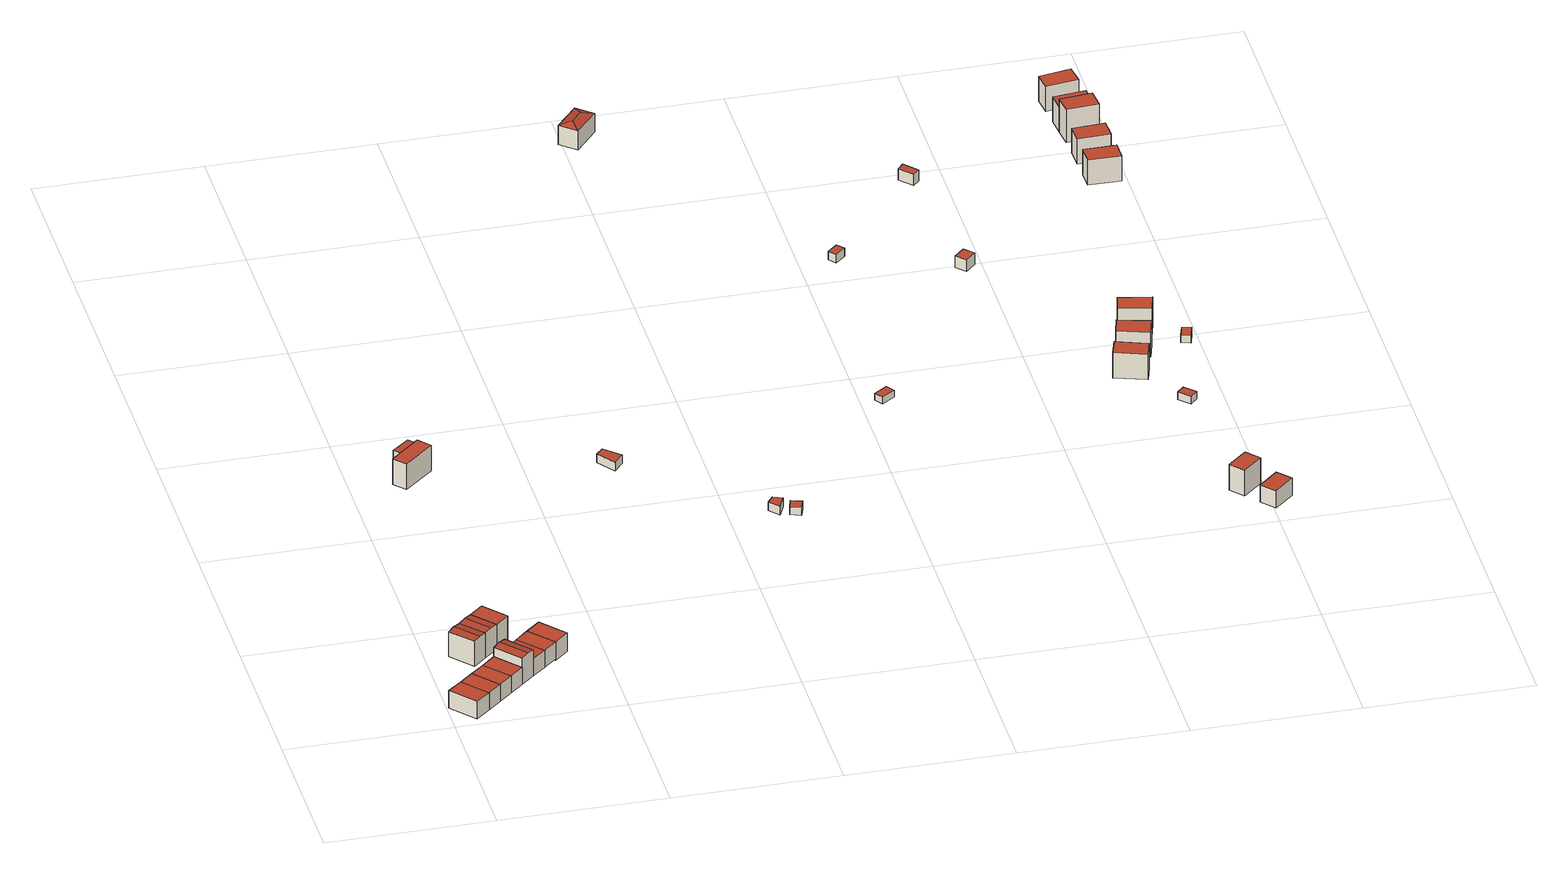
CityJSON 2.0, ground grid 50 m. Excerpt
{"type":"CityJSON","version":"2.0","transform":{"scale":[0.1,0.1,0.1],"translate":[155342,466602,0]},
"CityObjects":{
"building1":{"type":"Building","attributes":{"b3_bag_bag_overlap":0,"b3_bouwlagen":2,"b3_dak_type":"slanted","b3_extrusie":"standard","b3_h_dak_50p":7.32,"b3_h_dak_70p":7.41,"b3_h_dak_max":7.56,"b3_h_dak_min":7.24,"b3_h_maaiveld":1.55,"b3_is_glas_dak":false,"b3_kas_warenhuis":false,"b3_kwaliteitsindicator":true,"b3_mutatie_ahn3_ahn4":false,"b3_mutatie_ahn4_ahn5":false,"b3_n_nok":0,"b3_n_vlakken":3,"b3_opp_buitenmuur":123.72,"b3_opp_dak_plat":55.55,"b3_opp_dak_schuin":0,"b3_opp_grond":55.53,"b3_opp_scheidingsmuur":55.72,"b3_rmse_lod12":0.253,"b3_rmse_lod13":0.253,"b3_rmse_lod22":0.25,"b3_t_run":34,"b3_val3dity_lod12":"[]","b3_val3dity_lod13":"[]","b3_val3dity_lod22":"[]","b3_volume_lod12":326.14,"b3_volume_lod13":326.14,"b3_volume_lod22":322.07,"geconstateerd":false,"oorspronkelijkbouwjaar":1993,"status":"Pand in gebruik"},"children":["building1-1"]},
"building1-1":{"type":"BuildingPart","parents":["building1"],"geometry":[{"type":"Solid","lod":"2.2","boundaries":[[[[0,1,2,3]],[[4,5,6,7]],[[7,6,1,0]],[[6,5,2,1]],[[5,4,3,2]],[[4,7,0,3]]]],"semantics":{"surfaces":[{"type":"GroundSurface"},{"type":"RoofSurface"},{"type":"WallSurface"}],"values":[[0,1,2,2,2,2]]}}]},
"building2":{"type":"Building","attributes":{"b3_bag_bag_overlap":0,"b3_bouwlagen":2,"b3_dak_type":"slanted","b3_extrusie":"standard","b3_h_dak_50p":7.25,"b3_h_dak_70p":7.27,"b3_h_dak_max":7.41,"b3_h_dak_min":7.21,"b3_h_maaiveld":1.57,"b3_is_glas_dak":false,"b3_kas_warenhuis":false,"b3_kwaliteitsindicator":true,"b3_mutatie_ahn3_ahn4":false,"b3_mutatie_ahn4_ahn5":false,"b3_n_nok":0,"b3_n_vlakken":2,"b3_opp_buitenmuur":61.4,"b3_opp_dak_plat":52.84,"b3_opp_dak_schuin":0,"b3_opp_grond":52.83,"b3_opp_scheidingsmuur":111.56,"b3_rmse_lod12":0.223,"b3_rmse_lod13":0.223,"b3_rmse_lod22":0.215,"b3_t_run":21,"b3_val3dity_lod12":"[]","b3_val3dity_lod13":"[]","b3_val3dity_lod22":"[]","b3_volume_lod12":301.51,"b3_volume_lod13":301.51,"b3_volume_lod22":300.79,"geconstateerd":false,"oorspronkelijkbouwjaar":1993,"status":"Pand in gebruik"},"children":["building2-1"]},
"building2-1":{"type":"BuildingPart","parents":["building2"],"geometry":[{"type":"Solid","lod":"2.2","boundaries":[[[[3,8,9,0]],[[10,11,12,13]],[[13,12,8,3]],[[12,11,9,8]],[[11,10,0,9]],[[10,13,3,0]]]],"semantics":{"surfaces":[{"type":"GroundSurface"},{"type":"RoofSurface"},{"type":"WallSurface"}],"values":[[0,1,2,2,2,2]]}}]},
"building3":{"type":"Building","attributes":{"b3_bag_bag_overlap":0,"b3_bouwlagen":2,"b3_dak_type":"slanted","b3_extrusie":"standard","b3_h_dak_50p":7.24,"b3_h_dak_70p":7.26,"b3_h_dak_max":7.42,"b3_h_dak_min":7.22,"b3_h_maaiveld":1.56,"b3_is_glas_dak":false,"b3_kas_warenhuis":false,"b3_kwaliteitsindicator":true,"b3_mutatie_ahn3_ahn4":false,"b3_mutatie_ahn4_ahn5":false,"b3_n_nok":0,"b3_n_vlakken":2,"b3_opp_buitenmuur":61.86,"b3_opp_dak_plat":53.02,"b3_opp_dak_schuin":0,"b3_opp_grond":53.01,"b3_opp_scheidingsmuur":111.51,"b3_rmse_lod12":0.285,"b3_rmse_lod13":0.285,"b3_rmse_lod22":0.277,"b3_t_run":26,"b3_val3dity_lod12":"[]","b3_val3dity_lod13":"[]","b3_val3dity_lod22":"[]","b3_volume_lod12":302.35,"b3_volume_lod13":302.35,"b3_volume_lod22":302.22,"geconstateerd":false,"oorspronkelijkbouwjaar":1993,"status":"Pand in gebruik"},"children":["building3-1"]},
"building3-1":{"type":"BuildingPart","parents":["building3"],"geometry":[{"type":"Solid","lod":"2.2","boundaries":[[[[8,14,15,9]],[[11,16,17,12]],[[12,17,14,8]],[[17,16,15,14]],[[16,11,9,15]],[[11,12,8,9]]]],"semantics":{"surfaces":[{"type":"GroundSurface"},{"type":"RoofSurface"},{"type":"WallSurface"}],"values":[[0,1,2,2,2,2]]}}]},
"building4":{"type":"Building","attributes":{"b3_bag_bag_overlap":0,"b3_bouwlagen":3,"b3_dak_type":"slanted","b3_extrusie":"standard","b3_h_dak_50p":9.92,"b3_h_dak_70p":9.93,"b3_h_dak_max":10.03,"b3_h_dak_min":7.21,"b3_h_maaiveld":1.55,"b3_is_glas_dak":false,"b3_kas_warenhuis":false,"b3_kwaliteitsindicator":true,"b3_mutatie_ahn3_ahn4":false,"b3_mutatie_ahn4_ahn5":false,"b3_n_nok":0,"b3_n_vlakken":3,"b3_opp_buitenmuur":91.08,"b3_opp_dak_plat":48.18,"b3_opp_dak_schuin":0,"b3_opp_grond":48.17,"b3_opp_scheidingsmuur":133.94,"b3_rmse_lod12":1.37,"b3_rmse_lod13":1.37,"b3_rmse_lod22":0.149,"b3_t_run":22,"b3_val3dity_lod12":"[]","b3_val3dity_lod13":"[]","b3_val3dity_lod22":"[]","b3_volume_lod12":403.41,"b3_volume_lod13":403.41,"b3_volume_lod22":364.36,"geconstateerd":false,"oorspronkelijkbouwjaar":1993,"status":"Pand in gebruik"},"children":["building4-1"]},
"building4-1":{"type":"BuildingPart","parents":["building4"],"geometry":[{"type":"Solid","lod":"2.2","boundaries":[[[[18,19,20,21]],[[22,23,24,19,18]],[[25,24,23,26]],[[24,25,20,19]],[[25,26,27,21,20]],[[22,27,26,23]],[[27,22,18,21]]]],"semantics":{"surfaces":[{"type":"GroundSurface"},{"type":"WallSurface"},{"type":"RoofSurface"}],"values":[[0,1,2,1,1,2,1]]}}]},
"building5":{"type":"Building","attributes":{"b3_bag_bag_overlap":0,"b3_bouwlagen":2,"b3_dak_type":"slanted","b3_extrusie":"standard","b3_h_dak_50p":7.25,"b3_h_dak_70p":7.27,"b3_h_dak_max":7.45,"b3_h_dak_min":7.21,"b3_h_maaiveld":1.57,"b3_is_glas_dak":false,"b3_kas_warenhuis":false,"b3_kwaliteitsindicator":true,"b3_mutatie_ahn3_ahn4":false,"b3_mutatie_ahn4_ahn5":false,"b3_n_nok":0,"b3_n_vlakken":3,"b3_opp_buitenmuur":61.66,"b3_opp_dak_plat":52.92,"b3_opp_dak_schuin":0,"b3_opp_grond":52.92,"b3_opp_scheidingsmuur":111.68,"b3_rmse_lod12":0.596,"b3_rmse_lod13":0.596,"b3_rmse_lod22":0.593,"b3_t_run":21,"b3_val3dity_lod12":"[]","b3_val3dity_lod13":"[]","b3_val3dity_lod22":"[]","b3_volume_lod12":302.04,"b3_volume_lod13":302.04,"b3_volume_lod22":301.72,"geconstateerd":false,"oorspronkelijkbouwjaar":1993,"status":"Pand in gebruik"},"children":["building5-1"]},
"building5-1":{"type":"BuildingPart","parents":["building5"],"geometry":[{"type":"Solid","lod":"2.2","boundaries":[[[[28,15,14,29]],[[30,17,16,31]],[[31,16,15,28]],[[16,17,14,15]],[[17,30,29,14]],[[30,31,28,29]]]],"semantics":{"surfaces":[{"type":"GroundSurface"},{"type":"RoofSurface"},{"type":"WallSurface"}],"values":[[0,1,2,2,2,2]]}}]},
"building6":{"type":"Building","attributes":{"b3_bag_bag_overlap":0,"b3_bouwlagen":3,"b3_dak_type":"slanted","b3_extrusie":"standard","b3_h_dak_50p":9.92,"b3_h_dak_70p":9.93,"b3_h_dak_max":10.08,"b3_h_dak_min":7.2,"b3_h_maaiveld":1.58,"b3_is_glas_dak":false,"b3_kas_warenhuis":false,"b3_kwaliteitsindicator":true,"b3_mutatie_ahn3_ahn4":false,"b3_mutatie_ahn4_ahn5":false,"b3_n_nok":0,"b3_n_vlakken":5,"b3_opp_buitenmuur":94.77,"b3_opp_dak_plat":44.53,"b3_opp_dak_schuin":5.41,"b3_opp_grond":48.17,"b3_opp_scheidingsmuur":137.71,"b3_rmse_lod12":1.21,"b3_rmse_lod13":1.21,"b3_rmse_lod22":0.154,"b3_t_run":30,"b3_val3dity_lod12":"[]","b3_val3dity_lod13":"[]","b3_val3dity_lod22":"[]","b3_volume_lod12":402.12,"b3_volume_lod13":402.12,"b3_volume_lod22":369.1,"geconstateerd":false,"oorspronkelijkbouwjaar":1993,"status":"Pand in gebruik"},"children":["building6-1"]},
"building6-1":{"type":"BuildingPart","parents":["building6"],"geometry":[{"type":"Solid","lod":"2.2","boundaries":[[[[32,33,18,21]],[[34,35,36,37]],[[35,34,33,32]],[[34,37,22,18,33]],[[27,22,37,36]],[[22,27,21,18]],[[27,36,35,32,21]]]],"semantics":{"surfaces":[{"type":"GroundSurface"},{"type":"RoofSurface"},{"type":"WallSurface"}],"values":[[0,1,2,2,1,2,2]]}}]},
"building7":{"type":"Building","attributes":{"b3_bag_bag_overlap":0,"b3_bouwlagen":3,"b3_dak_type":"slanted","b3_extrusie":"standard","b3_h_dak_50p":10.27,"b3_h_dak_70p":10.33,"b3_h_dak_max":10.43,"b3_h_dak_min":7.31,"b3_h_maaiveld":1.57,"b3_is_glas_dak":false,"b3_kas_warenhuis":false,"b3_kwaliteitsindicator":true,"b3_mutatie_ahn3_ahn4":false,"b3_mutatie_ahn4_ahn5":true,"b3_n_nok":0,"b3_n_vlakken":3,"b3_opp_buitenmuur":142.05,"b3_opp_dak_plat":53,"b3_opp_dak_schuin":0,"b3_opp_grond":52.98,"b3_opp_scheidingsmuur":111.62,"b3_rmse_lod12":1.19,"b3_rmse_lod13":1.19,"b3_rmse_lod22":0.251,"b3_t_run":22,"b3_val3dity_lod12":"[]","b3_val3dity_lod13":"[]","b3_val3dity_lod22":"[]","b3_volume_lod12":463.65,"b3_volume_lod13":463.65,"b3_volume_lod22":429.52,"geconstateerd":false,"oorspronkelijkbouwjaar":1993,"status":"Pand in gebruik"},"children":["building7-1"]},
"building7-1":{"type":"BuildingPart","parents":["building7"],"geometry":[{"type":"Solid","lod":"2.2","boundaries":[[[[38,28,29,39]],[[40,41,42,28,38]],[[43,42,41,44]],[[42,43,29,28]],[[43,44,45,39,29]],[[40,45,44,41]],[[45,40,38,39]]]],"semantics":{"surfaces":[{"type":"GroundSurface"},{"type":"WallSurface"},{"type":"RoofSurface"}],"values":[[0,1,2,1,1,2,1]]}}]},
"building8":{"type":"Building","attributes":{"b3_bag_bag_overlap":0,"b3_bouwlagen":3,"b3_dak_type":"slanted","b3_extrusie":"standard","b3_h_dak_50p":9.95,"b3_h_dak_70p":10,"b3_h_dak_max":10.23,"b3_h_dak_min":9.9,"b3_h_maaiveld":1.57,"b3_is_glas_dak":false,"b3_kas_warenhuis":false,"b3_kwaliteitsindicator":true,"b3_mutatie_ahn3_ahn4":false,"b3_mutatie_ahn4_ahn5":false,"b3_n_nok":0,"b3_n_vlakken":3,"b3_opp_buitenmuur":95.6,"b3_opp_dak_plat":48.18,"b3_opp_dak_schuin":0,"b3_opp_grond":48.16,"b3_opp_scheidingsmuur":145.46,"b3_rmse_lod12":0.157,"b3_rmse_lod13":0.157,"b3_rmse_lod22":0.156,"b3_t_run":25,"b3_val3dity_lod12":"[]","b3_val3dity_lod13":"[]","b3_val3dity_lod22":"[]","b3_volume_lod12":406.96,"b3_volume_lod13":406.96,"b3_volume_lod22":405.36,"geconstateerd":false,"oorspronkelijkbouwjaar":1993,"status":"Pand in gebruik"},"children":["building8-1"]},
"building8-1":{"type":"BuildingPart","parents":["building8"],"geometry":[{"type":"Solid","lod":"2.2","boundaries":[[[[46,47,33,32]],[[48,49,50,51]],[[51,50,47,46]],[[50,49,33,47]],[[49,48,32,33]],[[48,51,46,32]]]],"semantics":{"surfaces":[{"type":"GroundSurface"},{"type":"RoofSurface"},{"type":"WallSurface"}],"values":[[0,1,2,2,2,2]]}}]},
"building9":{"type":"Building","attributes":{"b3_bag_bag_overlap":0,"b3_bouwlagen":2,"b3_dak_type":"slanted","b3_extrusie":"standard","b3_h_dak_50p":7.25,"b3_h_dak_70p":7.27,"b3_h_dak_max":7.43,"b3_h_dak_min":7.19,"b3_h_maaiveld":1.57,"b3_is_glas_dak":false,"b3_kas_warenhuis":false,"b3_kwaliteitsindicator":true,"b3_mutatie_ahn3_ahn4":false,"b3_mutatie_ahn4_ahn5":false,"b3_n_nok":0,"b3_n_vlakken":3,"b3_opp_buitenmuur":61.52,"b3_opp_dak_plat":52.99,"b3_opp_dak_schuin":0,"b3_opp_grond":52.99,"b3_opp_scheidingsmuur":111.43,"b3_rmse_lod12":0.511,"b3_rmse_lod13":0.511,"b3_rmse_lod22":0.51,"b3_t_run":28,"b3_val3dity_lod12":"[]","b3_val3dity_lod13":"[]","b3_val3dity_lod22":"[]","b3_volume_lod12":301.92,"b3_volume_lod13":301.92,"b3_volume_lod22":301.26,"geconstateerd":false,"oorspronkelijkbouwjaar":1993,"status":"Pand in gebruik"},"children":["building9-1"]},
"building9-1":{"type":"BuildingPart","parents":["building9"],"geometry":[{"type":"Solid","lod":"2.2","boundaries":[[[[52,38,39,53]],[[54,55,56,57]],[[57,56,38,52]],[[56,55,39,38]],[[55,54,53,39]],[[54,57,52,53]]]],"semantics":{"surfaces":[{"type":"GroundSurface"},{"type":"RoofSurface"},{"type":"WallSurface"}],"values":[[0,1,2,2,2,2]]}}]},
"building10":{"type":"Building","attributes":{"b3_bag_bag_overlap":0,"b3_bouwlagen":2,"b3_dak_type":"slanted","b3_extrusie":"standard","b3_h_dak_50p":7.25,"b3_h_dak_70p":7.27,"b3_h_dak_max":7.4,"b3_h_dak_min":7.21,"b3_h_maaiveld":1.57,"b3_is_glas_dak":false,"b3_kas_warenhuis":false,"b3_kwaliteitsindicator":true,"b3_mutatie_ahn3_ahn4":false,"b3_mutatie_ahn4_ahn5":false,"b3_n_nok":0,"b3_n_vlakken":2,"b3_opp_buitenmuur":61.67,"b3_opp_dak_plat":52.91,"b3_opp_dak_schuin":0,"b3_opp_grond":52.91,"b3_opp_scheidingsmuur":111.38,"b3_rmse_lod12":0.261,"b3_rmse_lod13":0.261,"b3_rmse_lod22":0.253,"b3_t_run":27,"b3_val3dity_lod12":"[]","b3_val3dity_lod13":"[]","b3_val3dity_lod22":"[]","b3_volume_lod12":301.93,"b3_volume_lod13":301.93,"b3_volume_lod22":301.25,"geconstateerd":false,"oorspronkelijkbouwjaar":1993,"status":"Pand in gebruik"},"children":["building10-1"]},
"building10-1":{"type":"BuildingPart","parents":["building10"],"geometry":[{"type":"Solid","lod":"2.2","boundaries":[[[[58,52,53,59]],[[60,54,57,61]],[[61,57,52,58]],[[57,54,53,52]],[[54,60,59,53]],[[60,61,58,59]]]],"semantics":{"surfaces":[{"type":"GroundSurface"},{"type":"RoofSurface"},{"type":"WallSurface"}],"values":[[0,1,2,2,2,2]]}}]},
"building11":{"type":"Building","attributes":{"b3_bag_bag_overlap":0,"b3_bouwlagen":2,"b3_dak_type":"slanted","b3_extrusie":"standard","b3_h_dak_50p":7.27,"b3_h_dak_70p":7.28,"b3_h_dak_max":7.48,"b3_h_dak_min":7.21,"b3_h_maaiveld":1.25,"b3_is_glas_dak":false,"b3_kas_warenhuis":false,"b3_kwaliteitsindicator":true,"b3_mutatie_ahn3_ahn4":false,"b3_mutatie_ahn4_ahn5":false,"b3_n_nok":0,"b3_n_vlakken":4,"b3_opp_buitenmuur":130.94,"b3_opp_dak_plat":55.58,"b3_opp_dak_schuin":0,"b3_opp_grond":55.57,"b3_opp_scheidingsmuur":55.55,"b3_rmse_lod12":0.283,"b3_rmse_lod13":0.283,"b3_rmse_lod22":0.275,"b3_t_run":28,"b3_val3dity_lod12":"[]","b3_val3dity_lod13":"[]","b3_val3dity_lod22":"[]","b3_volume_lod12":335.64,"b3_volume_lod13":335.64,"b3_volume_lod22":335,"geconstateerd":false,"oorspronkelijkbouwjaar":1993,"status":"Pand in gebruik"},"children":["building11-1"]},
"building11-1":{"type":"BuildingPart","parents":["building11"],"geometry":[{"type":"Solid","lod":"2.2","boundaries":[[[[62,63,64,65]],[[66,60,61,67]],[[67,61,63,62]],[[61,60,64,63]],[[60,66,65,64]],[[66,67,62,65]]]],"semantics":{"surfaces":[{"type":"GroundSurface"},{"type":"RoofSurface"},{"type":"WallSurface"}],"values":[[0,1,2,2,2,2]]}}]},
"building12":{"type":"Building","attributes":{"b3_bag_bag_overlap":0,"b3_bouwlagen":3,"b3_dak_type":"horizontal","b3_extrusie":"standard","b3_h_dak_50p":9.94,"b3_h_dak_70p":10.04,"b3_h_dak_max":10.2,"b3_h_dak_min":9.84,"b3_h_maaiveld":1.37,"b3_is_glas_dak":false,"b3_kas_warenhuis":false,"b3_kwaliteitsindicator":true,"b3_mutatie_ahn3_ahn4":false,"b3_mutatie_ahn4_ahn5":false,"b3_n_nok":0,"b3_n_vlakken":1,"b3_opp_buitenmuur":186.17,"b3_opp_dak_plat":56.47,"b3_opp_dak_schuin":0,"b3_opp_grond":56.45,"b3_opp_scheidingsmuur":100.25,"b3_rmse_lod12":0.134,"b3_rmse_lod13":0.134,"b3_rmse_lod22":0.102,"b3_t_run":25,"b3_val3dity_lod12":"[]","b3_val3dity_lod13":"[]","b3_val3dity_lod22":"[]","b3_volume_lod12":489.54,"b3_volume_lod13":489.54,"b3_volume_lod22":485.35,"geconstateerd":false,"oorspronkelijkbouwjaar":1991,"status":"Pand in gebruik"},"children":["building12-1"]},
"building12-1":{"type":"BuildingPart","parents":["building12"],"geometry":[{"type":"Solid","lod":"2.2","boundaries":[[[[68,69,70,71]],[[72,73,74,75]],[[75,74,69,68]],[[74,73,70,69]],[[73,72,71,70]],[[72,75,68,71]]]],"semantics":{"surfaces":[{"type":"GroundSurface"},{"type":"RoofSurface"},{"type":"WallSurface"}],"values":[[0,1,2,2,2,2]]}}]},
"building13":{"type":"Building","attributes":{"b3_dak_type":"horizontal","b3_extrusie":"standard","b3_h_dak_50p":4.15,"b3_h_dak_70p":4.16,"b3_h_dak_max":4.23,"b3_h_dak_min":4.11,"b3_h_maaiveld":1.45,"b3_is_glas_dak":false,"b3_kas_warenhuis":false,"b3_kwaliteitsindicator":true,"b3_mutatie_ahn3_ahn4":false,"b3_mutatie_ahn4_ahn5":false,"b3_n_nok":0,"b3_n_vlakken":1,"b3_opp_buitenmuur":55.05,"b3_opp_dak_plat":23.15,"b3_opp_dak_schuin":0,"b3_opp_grond":23.15,"b3_opp_scheidingsmuur":0,"b3_rmse_lod12":0.0276,"b3_rmse_lod13":0.0276,"b3_rmse_lod22":0.0263,"b3_t_run":17,"b3_val3dity_lod12":"[]","b3_val3dity_lod13":"[]","b3_val3dity_lod22":"[]","b3_volume_lod12":62.63,"b3_volume_lod13":62.63,"b3_volume_lod22":62.53,"geconstateerd":false,"oorspronkelijkbouwjaar":1991,"status":"Pand in gebruik"},"children":["building13-1"]},
"building13-1":{"type":"BuildingPart","parents":["building13"],"geometry":[{"type":"Solid","lod":"2.2","boundaries":[[[[76,77,78,79]],[[80,81,82,83]],[[83,82,77,76]],[[82,81,78,77]],[[81,80,79,78]],[[80,83,76,79]]]],"semantics":{"surfaces":[{"type":"GroundSurface"},{"type":"RoofSurface"},{"type":"WallSurface"}],"values":[[0,1,2,2,2,2]]}}]},
"building14":{"type":"Building","attributes":{"b3_dak_type":"horizontal","b3_extrusie":"standard","b3_h_dak_50p":4.32,"b3_h_dak_70p":4.35,"b3_h_dak_max":4.43,"b3_h_dak_min":4.13,"b3_h_maaiveld":1.49,"b3_is_glas_dak":false,"b3_kas_warenhuis":false,"b3_kwaliteitsindicator":true,"b3_mutatie_ahn3_ahn4":false,"b3_mutatie_ahn4_ahn5":false,"b3_n_nok":0,"b3_n_vlakken":1,"b3_opp_buitenmuur":57.97,"b3_opp_dak_plat":0,"b3_opp_dak_schuin":24.32,"b3_opp_grond":24.29,"b3_opp_scheidingsmuur":0,"b3_rmse_lod12":0.0812,"b3_rmse_lod13":0.0812,"b3_rmse_lod22":0.0374,"b3_t_run":17,"b3_val3dity_lod12":"[]","b3_val3dity_lod13":"[]","b3_val3dity_lod22":"[]","b3_volume_lod12":69.41,"b3_volume_lod13":69.41,"b3_volume_lod22":68.41,"geconstateerd":true,"oorspronkelijkbouwjaar":2018,"status":"Pand in gebruik"},"children":["building14-1"]},
"building14-1":{"type":"BuildingPart","parents":["building14"],"geometry":[{"type":"Solid","lod":"2.2","boundaries":[[[[84,85,86,87]],[[88,89,90,91]],[[91,90,85,84]],[[90,89,86,85]],[[89,88,87,86]],[[88,91,84,87]]]],"semantics":{"surfaces":[{"type":"GroundSurface"},{"type":"RoofSurface"},{"type":"WallSurface"}],"values":[[0,1,2,2,2,2]]}}]},
"building15":{"type":"Building","attributes":{"b3_dak_type":"slanted","b3_extrusie":"standard","b3_h_dak_50p":4.17,"b3_h_dak_70p":4.27,"b3_h_dak_max":4.44,"b3_h_dak_min":3.85,"b3_h_maaiveld":1.55,"b3_is_glas_dak":false,"b3_kas_warenhuis":false,"b3_kwaliteitsindicator":true,"b3_mutatie_ahn3_ahn4":false,"b3_mutatie_ahn4_ahn5":false,"b3_n_nok":0,"b3_n_vlakken":1,"b3_opp_buitenmuur":38.26,"b3_opp_dak_plat":0,"b3_opp_dak_schuin":12.99,"b3_opp_grond":12.85,"b3_opp_scheidingsmuur":0,"b3_rmse_lod12":0.275,"b3_rmse_lod13":0.275,"b3_rmse_lod22":0.23,"b3_t_run":6,"b3_val3dity_lod12":"[]","b3_val3dity_lod13":"[]","b3_val3dity_lod22":"[]","b3_volume_lod12":35.01,"b3_volume_lod13":35.01,"b3_volume_lod22":33.71,"geconstateerd":false,"oorspronkelijkbouwjaar":1999,"status":"Pand in gebruik"},"children":["building15-1"]},
"building15-1":{"type":"BuildingPart","parents":["building15"],"geometry":[{"type":"Solid","lod":"2.2","boundaries":[[[[92,93,94,95]],[[96,97,98,99]],[[99,98,93,92]],[[98,97,94,93]],[[97,96,95,94]],[[96,99,92,95]]]],"semantics":{"surfaces":[{"type":"GroundSurface"},{"type":"RoofSurface"},{"type":"WallSurface"}],"values":[[0,1,2,2,2,2]]}}]},
"building16":{"type":"Building","attributes":{"b3_dak_type":"slanted","b3_extrusie":"standard","b3_h_dak_50p":4.13,"b3_h_dak_70p":4.23,"b3_h_dak_max":4.36,"b3_h_dak_min":3.72,"b3_h_maaiveld":1.58,"b3_h_nok":4.29,"b3_is_glas_dak":false,"b3_kas_warenhuis":false,"b3_kwaliteitsindicator":true,"b3_mutatie_ahn3_ahn4":false,"b3_mutatie_ahn4_ahn5":false,"b3_n_nok":1,"b3_n_vlakken":2,"b3_opp_buitenmuur":35.17,"b3_opp_dak_plat":0,"b3_opp_dak_schuin":11.64,"b3_opp_grond":11.29,"b3_opp_scheidingsmuur":0,"b3_rmse_lod12":0.347,"b3_rmse_lod13":0.347,"b3_rmse_lod22":0.33,"b3_t_run":5,"b3_val3dity_lod12":"[]","b3_val3dity_lod13":"[]","b3_val3dity_lod22":"[]","b3_volume_lod12":29.76,"b3_volume_lod13":29.76,"b3_volume_lod22":29.53,"geconstateerd":false,"oorspronkelijkbouwjaar":2007,"status":"Pand in gebruik"},"children":["building16-1"]},
"building16-1":{"type":"BuildingPart","parents":["building16"],"geometry":[{"type":"Solid","lod":"2.2","boundaries":[[[[100,101,102,103]],[[104,105,106,107]],[[107,106,101,100]],[[106,105,102,101]],[[105,104,103,102]],[[104,107,100,103]]]],"semantics":{"surfaces":[{"type":"GroundSurface"},{"type":"RoofSurface"},{"type":"WallSurface"}],"values":[[0,1,2,2,2,2]]}}]},
"building17":{"type":"Building","attributes":{"b3_bag_bag_overlap":0,"b3_bouwlagen":3,"b3_dak_type":"slanted","b3_extrusie":"standard","b3_h_dak_50p":7.42,"b3_h_dak_70p":7.6,"b3_h_dak_max":7.72,"b3_h_dak_min":6.82,"b3_h_maaiveld":1.39,"b3_h_nok":7.81,"b3_is_glas_dak":false,"b3_kas_warenhuis":false,"b3_kwaliteitsindicator":true,"b3_mutatie_ahn3_ahn4":false,"b3_mutatie_ahn4_ahn5":false,"b3_n_nok":3,"b3_n_vlakken":4,"b3_opp_buitenmuur":130.24,"b3_opp_dak_plat":0,"b3_opp_dak_schuin":69.94,"b3_opp_grond":65.33,"b3_opp_scheidingsmuur":60.9,"b3_rmse_lod12":0.391,"b3_rmse_lod13":0.391,"b3_rmse_lod22":0.0934,"b3_t_run":30,"b3_val3dity_lod12":"[]","b3_val3dity_lod13":"[]","b3_val3dity_lod22":"[]","b3_volume_lod12":404.78,"b3_volume_lod13":404.78,"b3_volume_lod22":388.33,"geconstateerd":false,"oorspronkelijkbouwjaar":1994,"status":"Pand in gebruik"},"children":["building17-1"]},
"building17-1":{"type":"BuildingPart","parents":["building17"],"geometry":[{"type":"Solid","lod":"2.2","boundaries":[[[[108,109,110,111]],[[112,113,114,115]],[[113,112,109,108]],[[116,112,115]],[[112,116,110,109]],[[117,116,115,114]],[[116,117,111,110]],[[113,117,114]],[[117,113,108,111]]]],"semantics":{"surfaces":[{"type":"GroundSurface"},{"type":"RoofSurface"},{"type":"WallSurface"}],"values":[[0,1,2,1,2,1,2,1,2]]}}]},
"building18":{"type":"Building","attributes":{"b3_dak_type":"horizontal","b3_extrusie":"standard","b3_h_dak_50p":3.87,"b3_h_dak_70p":3.91,"b3_h_dak_max":3.97,"b3_h_dak_min":3.77,"b3_h_maaiveld":1.61,"b3_is_glas_dak":false,"b3_kas_warenhuis":false,"b3_kwaliteitsindicator":true,"b3_mutatie_ahn3_ahn4":false,"b3_mutatie_ahn4_ahn5":false,"b3_n_nok":0,"b3_n_vlakken":1,"b3_opp_buitenmuur":35.72,"b3_opp_dak_plat":0,"b3_opp_dak_schuin":14.67,"b3_opp_grond":14.65,"b3_opp_scheidingsmuur":0,"b3_rmse_lod12":0.0571,"b3_rmse_lod13":0.0571,"b3_rmse_lod22":0.025,"b3_t_run":14,"b3_val3dity_lod12":"[]","b3_val3dity_lod13":"[]","b3_val3dity_lod22":"[]","b3_volume_lod12":33.55,"b3_volume_lod13":33.55,"b3_volume_lod22":33.29,"geconstateerd":false,"oorspronkelijkbouwjaar":2012,"status":"Pand in gebruik"},"children":["building18-1"]},
"building18-1":{"type":"BuildingPart","parents":["building18"],"geometry":[{"type":"Solid","lod":"2.2","boundaries":[[[[118,119,120,121]],[[122,123,124,125]],[[125,124,119,118]],[[124,123,120,119]],[[123,122,121,120]],[[122,125,118,121]]]],"semantics":{"surfaces":[{"type":"GroundSurface"},{"type":"RoofSurface"},{"type":"WallSurface"}],"values":[[0,1,2,2,2,2]]}}]},
"building19":{"type":"Building","attributes":{"b3_dak_type":"horizontal","b3_extrusie":"standard","b3_h_dak_50p":3.76,"b3_h_dak_70p":3.77,"b3_h_dak_max":3.79,"b3_h_dak_min":3.72,"b3_h_maaiveld":1.03,"b3_is_glas_dak":false,"b3_kas_warenhuis":false,"b3_kwaliteitsindicator":true,"b3_mutatie_ahn3_ahn4":false,"b3_mutatie_ahn4_ahn5":false,"b3_n_nok":0,"b3_n_vlakken":1,"b3_opp_buitenmuur":36.77,"b3_opp_dak_plat":10.91,"b3_opp_dak_schuin":0,"b3_opp_grond":10.91,"b3_opp_scheidingsmuur":0,"b3_rmse_lod12":0.0178,"b3_rmse_lod13":0.0178,"b3_rmse_lod22":0.0167,"b3_t_run":11,"b3_val3dity_lod12":"[]","b3_val3dity_lod13":"[]","b3_val3dity_lod22":"[]","b3_volume_lod12":29.86,"b3_volume_lod13":29.86,"b3_volume_lod22":29.81,"geconstateerd":false,"oorspronkelijkbouwjaar":1990,"status":"Pand in gebruik"},"children":["building19-1"]},
"building19-1":{"type":"BuildingPart","parents":["building19"],"geometry":[{"type":"Solid","lod":"2.2","boundaries":[[[[126,127,128,129]],[[130,131,132,133]],[[133,132,127,126]],[[132,131,128,127]],[[131,130,129,128]],[[130,133,126,129]]]],"semantics":{"surfaces":[{"type":"GroundSurface"},{"type":"RoofSurface"},{"type":"WallSurface"}],"values":[[0,1,2,2,2,2]]}}]},
"building20":{"type":"Building","attributes":{"b3_dak_type":"horizontal","b3_extrusie":"standard","b3_h_dak_50p":4.15,"b3_h_dak_70p":4.16,"b3_h_dak_max":4.21,"b3_h_dak_min":4.07,"b3_h_maaiveld":0.309,"b3_is_glas_dak":false,"b3_kas_warenhuis":false,"b3_kwaliteitsindicator":true,"b3_mutatie_ahn3_ahn4":false,"b3_mutatie_ahn4_ahn5":false,"b3_n_nok":0,"b3_n_vlakken":1,"b3_opp_buitenmuur":62.45,"b3_opp_dak_plat":16.46,"b3_opp_dak_schuin":0,"b3_opp_grond":16.46,"b3_opp_scheidingsmuur":0,"b3_rmse_lod12":0.0317,"b3_rmse_lod13":0.0317,"b3_rmse_lod22":0.0292,"b3_t_run":14,"b3_val3dity_lod12":"[]","b3_val3dity_lod13":"[]","b3_val3dity_lod22":"[]","b3_volume_lod12":63.42,"b3_volume_lod13":63.42,"b3_volume_lod22":63.22,"geconstateerd":false,"oorspronkelijkbouwjaar":1991,"status":"Pand in gebruik"},"children":["building20-1"]},
"building20-1":{"type":"BuildingPart","parents":["building20"],"geometry":[{"type":"Solid","lod":"2.2","boundaries":[[[[134,135,136,137]],[[138,139,140,141]],[[141,140,135,134]],[[140,139,136,135]],[[139,138,137,136]],[[138,141,134,137]]]],"semantics":{"surfaces":[{"type":"GroundSurface"},{"type":"RoofSurface"},{"type":"WallSurface"}],"values":[[0,1,2,2,2,2]]}}]},
"building21":{"type":"Building","attributes":{"b3_dak_type":"slanted","b3_extrusie":"standard","b3_h_dak_50p":3.99,"b3_h_dak_70p":4.16,"b3_h_dak_max":4.39,"b3_h_dak_min":3.58,"b3_h_maaiveld":0.531,"b3_h_nok":4.38,"b3_is_glas_dak":false,"b3_kas_warenhuis":false,"b3_kwaliteitsindicator":true,"b3_mutatie_ahn3_ahn4":false,"b3_mutatie_ahn4_ahn5":false,"b3_n_nok":1,"b3_n_vlakken":2,"b3_opp_buitenmuur":51.71,"b3_opp_dak_plat":0,"b3_opp_dak_schuin":17.5,"b3_opp_grond":14.95,"b3_opp_scheidingsmuur":0,"b3_rmse_lod12":0.317,"b3_rmse_lod13":0.317,"b3_rmse_lod22":0.0966,"b3_t_run":6,"b3_val3dity_lod12":"[]","b3_val3dity_lod13":"[]","b3_val3dity_lod22":"[]","b3_volume_lod12":53.62,"b3_volume_lod13":53.62,"b3_volume_lod22":51.51,"geconstateerd":false,"oorspronkelijkbouwjaar":1999,"status":"Pand in gebruik"},"children":["building21-1"]},
"building21-1":{"type":"BuildingPart","parents":["building21"],"geometry":[{"type":"Solid","lod":"2.2","boundaries":[[[[142,143,144,145]],[[146,147,148,149]],[[149,148,143,142]],[[148,147,144,143]],[[147,146,145,144]],[[146,149,142,145]]]],"semantics":{"surfaces":[{"type":"GroundSurface"},{"type":"RoofSurface"},{"type":"WallSurface"}],"values":[[0,1,2,2,2,2]]}}]},
"building22":{"type":"Building","attributes":{"b3_bag_bag_overlap":0,"b3_bouwlagen":3,"b3_dak_type":"horizontal","b3_extrusie":"standard","b3_h_dak_50p":10.04,"b3_h_dak_70p":10.05,"b3_h_dak_max":10.11,"b3_h_dak_min":10,"b3_h_maaiveld":1.5,"b3_is_glas_dak":false,"b3_kas_warenhuis":false,"b3_kwaliteitsindicator":true,"b3_mutatie_ahn3_ahn4":false,"b3_mutatie_ahn4_ahn5":false,"b3_n_nok":0,"b3_n_vlakken":1,"b3_opp_buitenmuur":92.77,"b3_opp_dak_plat":42.26,"b3_opp_dak_schuin":0,"b3_opp_grond":42.26,"b3_opp_scheidingsmuur":133.69,"b3_rmse_lod12":0.024,"b3_rmse_lod13":0.024,"b3_rmse_lod22":0.0206,"b3_t_run":17,"b3_val3dity_lod12":"[]","b3_val3dity_lod13":"[]","b3_val3dity_lod22":"[]","b3_volume_lod12":361.18,"b3_volume_lod13":361.18,"b3_volume_lod22":360.92,"geconstateerd":false,"oorspronkelijkbouwjaar":1992,"status":"Pand in gebruik"},"children":["building22-1"]},
"building22-1":{"type":"BuildingPart","parents":["building22"],"geometry":[{"type":"Solid","lod":"2.2","boundaries":[[[[150,151,152,153]],[[154,155,156,157]],[[157,156,151,150]],[[156,155,152,151]],[[155,154,153,152]],[[154,157,150,153]]]],"semantics":{"surfaces":[{"type":"GroundSurface"},{"type":"RoofSurface"},{"type":"WallSurface"}],"values":[[0,1,2,2,2,2]]}}]},
"building23":{"type":"Building","attributes":{"b3_bag_bag_overlap":0,"b3_bouwlagen":3,"b3_dak_type":"horizontal","b3_extrusie":"standard","b3_h_dak_50p":9.77,"b3_h_dak_70p":9.84,"b3_h_dak_max":9.97,"b3_h_dak_min":9.7,"b3_h_maaiveld":1.41,"b3_is_glas_dak":false,"b3_kas_warenhuis":false,"b3_kwaliteitsindicator":true,"b3_mutatie_ahn3_ahn4":false,"b3_mutatie_ahn4_ahn5":false,"b3_n_nok":0,"b3_n_vlakken":1,"b3_opp_buitenmuur":94.09,"b3_opp_dak_plat":57.1,"b3_opp_dak_schuin":0,"b3_opp_grond":57.09,"b3_opp_scheidingsmuur":168.67,"b3_rmse_lod12":0.0911,"b3_rmse_lod13":0.0911,"b3_rmse_lod22":0.0707,"b3_t_run":27,"b3_val3dity_lod12":"[]","b3_val3dity_lod13":"[]","b3_val3dity_lod22":"[]","b3_volume_lod12":481.42,"b3_volume_lod13":481.42,"b3_volume_lod22":478.73,"geconstateerd":false,"oorspronkelijkbouwjaar":1990,"status":"Pand in gebruik"},"children":["building23-1"]},
"building23-1":{"type":"BuildingPart","parents":["building23"],"geometry":[{"type":"Solid","lod":"2.2","boundaries":[[[[158,159,160,161]],[[162,163,164,165]],[[165,164,159,158]],[[164,163,160,159]],[[163,162,161,160]],[[162,165,158,161]]]],"semantics":{"surfaces":[{"type":"GroundSurface"},{"type":"RoofSurface"},{"type":"WallSurface"}],"values":[[0,1,2,2,2,2]]}}]},
"building24":{"type":"Building","attributes":{"b3_bag_bag_overlap":0,"b3_bouwlagen":2,"b3_dak_type":"horizontal","b3_extrusie":"standard","b3_h_dak_50p":7.23,"b3_h_dak_70p":7.25,"b3_h_dak_max":7.36,"b3_h_dak_min":7.19,"b3_h_maaiveld":1.5,"b3_is_glas_dak":false,"b3_kas_warenhuis":false,"b3_kwaliteitsindicator":true,"b3_mutatie_ahn3_ahn4":false,"b3_mutatie_ahn4_ahn5":false,"b3_n_nok":0,"b3_n_vlakken":1,"b3_opp_buitenmuur":61.92,"b3_opp_dak_plat":42.73,"b3_opp_dak_schuin":0,"b3_opp_grond":42.72,"b3_opp_scheidingsmuur":90.72,"b3_rmse_lod12":0.348,"b3_rmse_lod13":0.348,"b3_rmse_lod22":0.347,"b3_t_run":24,"b3_val3dity_lod12":"[]","b3_val3dity_lod13":"[]","b3_val3dity_lod22":"[]","b3_volume_lod12":245.48,"b3_volume_lod13":245.48,"b3_volume_lod22":244.89,"geconstateerd":false,"oorspronkelijkbouwjaar":1992,"status":"Pand in gebruik"},"children":["building24-1"]},
"building24-1":{"type":"BuildingPart","parents":["building24"],"geometry":[{"type":"Solid","lod":"2.2","boundaries":[[[[166,167,168,169]],[[170,171,172,173]],[[173,172,167,166]],[[172,171,168,167]],[[171,170,169,168]],[[170,173,166,169]]]],"semantics":{"surfaces":[{"type":"GroundSurface"},{"type":"RoofSurface"},{"type":"WallSurface"}],"values":[[0,1,2,2,2,2]]}}]},
"building25":{"type":"Building","attributes":{"b3_bag_bag_overlap":0,"b3_bouwlagen":3,"b3_dak_type":"horizontal","b3_extrusie":"standard","b3_h_dak_50p":9.72,"b3_h_dak_70p":9.74,"b3_h_dak_max":9.8,"b3_h_dak_min":9.69,"b3_h_maaiveld":1.42,"b3_is_glas_dak":false,"b3_kas_warenhuis":false,"b3_kwaliteitsindicator":true,"b3_mutatie_ahn3_ahn4":false,"b3_mutatie_ahn4_ahn5":false,"b3_n_nok":0,"b3_n_vlakken":1,"b3_opp_buitenmuur":93.94,"b3_opp_dak_plat":58.07,"b3_opp_dak_schuin":0,"b3_opp_grond":58.07,"b3_opp_scheidingsmuur":167.82,"b3_rmse_lod12":0.0255,"b3_rmse_lod13":0.0255,"b3_rmse_lod22":0.0169,"b3_t_run":25,"b3_val3dity_lod12":"[]","b3_val3dity_lod13":"[]","b3_val3dity_lod22":"[]","b3_volume_lod12":482.98,"b3_volume_lod13":482.98,"b3_volume_lod22":482.42,"geconstateerd":false,"oorspronkelijkbouwjaar":1990,"status":"Pand in gebruik"},"children":["building25-1"]},
"building25-1":{"type":"BuildingPart","parents":["building25"],"geometry":[{"type":"Solid","lod":"2.2","boundaries":[[[[174,175,176,177]],[[178,179,180,181]],[[181,180,175,174]],[[180,179,176,175]],[[179,178,177,176]],[[178,181,174,177]]]],"semantics":{"surfaces":[{"type":"GroundSurface"},{"type":"RoofSurface"},{"type":"WallSurface"}],"values":[[0,1,2,2,2,2]]}}]},
"building26":{"type":"Building","attributes":{"b3_dak_type":"horizontal","b3_extrusie":"standard","b3_h_dak_50p":4.08,"b3_h_dak_70p":4.08,"b3_h_dak_max":4.14,"b3_h_dak_min":4.03,"b3_h_maaiveld":1.57,"b3_is_glas_dak":false,"b3_kas_warenhuis":false,"b3_kwaliteitsindicator":true,"b3_mutatie_ahn3_ahn4":false,"b3_mutatie_ahn4_ahn5":false,"b3_n_nok":0,"b3_n_vlakken":1,"b3_opp_buitenmuur":36.51,"b3_opp_dak_plat":12.86,"b3_opp_dak_schuin":0,"b3_opp_grond":12.86,"b3_opp_scheidingsmuur":0,"b3_rmse_lod12":0.0209,"b3_rmse_lod13":0.0209,"b3_rmse_lod22":0.0181,"b3_t_run":10,"b3_val3dity_lod12":"[]","b3_val3dity_lod13":"[]","b3_val3dity_lod22":"[]","b3_volume_lod12":32.28,"b3_volume_lod13":32.28,"b3_volume_lod22":32.22,"geconstateerd":false,"oorspronkelijkbouwjaar":2018,"status":"Pand in gebruik"},"children":["building26-1"]},
"building26-1":{"type":"BuildingPart","parents":["building26"],"geometry":[{"type":"Solid","lod":"2.2","boundaries":[[[[182,183,184,185]],[[186,187,188,189]],[[189,188,183,182]],[[188,187,184,183]],[[187,186,185,184]],[[186,189,182,185]]]],"semantics":{"surfaces":[{"type":"GroundSurface"},{"type":"RoofSurface"},{"type":"WallSurface"}],"values":[[0,1,2,2,2,2]]}}]},
"building27":{"type":"Building","attributes":{"b3_bag_bag_overlap":0,"b3_bouwlagen":3,"b3_dak_type":"horizontal","b3_extrusie":"standard","b3_h_dak_50p":9.84,"b3_h_dak_70p":9.89,"b3_h_dak_max":9.98,"b3_h_dak_min":9.7,"b3_h_maaiveld":1.41,"b3_is_glas_dak":false,"b3_kas_warenhuis":false,"b3_kwaliteitsindicator":true,"b3_mutatie_ahn3_ahn4":false,"b3_mutatie_ahn4_ahn5":false,"b3_n_nok":0,"b3_n_vlakken":1,"b3_opp_buitenmuur":97.08,"b3_opp_dak_plat":58.2,"b3_opp_dak_schuin":0,"b3_opp_grond":58.19,"b3_opp_scheidingsmuur":168.68,"b3_rmse_lod12":0.1,"b3_rmse_lod13":0.1,"b3_rmse_lod22":0.0703,"b3_t_run":23,"b3_val3dity_lod12":"[]","b3_val3dity_lod13":"[]","b3_val3dity_lod22":"[]","b3_volume_lod12":493.55,"b3_volume_lod13":493.55,"b3_volume_lod22":490.28,"geconstateerd":false,"oorspronkelijkbouwjaar":1990,"status":"Pand in gebruik"},"children":["building27-1"]},
"building27-1":{"type":"BuildingPart","parents":["building27"],"geometry":[{"type":"Solid","lod":"2.2","boundaries":[[[[190,191,192,193]],[[194,195,196,197]],[[197,196,191,190]],[[196,195,192,191]],[[195,194,193,192]],[[194,197,190,193]]]],"semantics":{"surfaces":[{"type":"GroundSurface"},{"type":"RoofSurface"},{"type":"WallSurface"}],"values":[[0,1,2,2,2,2]]}}]},
"building28":{"type":"Building","attributes":{"b3_dak_type":"slanted","b3_extrusie":"standard","b3_h_dak_50p":4.05,"b3_h_dak_70p":4.11,"b3_h_dak_max":4.25,"b3_h_dak_min":3.7,"b3_h_maaiveld":1.57,"b3_is_glas_dak":false,"b3_kas_warenhuis":false,"b3_kwaliteitsindicator":true,"b3_mutatie_ahn3_ahn4":false,"b3_mutatie_ahn4_ahn5":false,"b3_n_nok":0,"b3_n_vlakken":2,"b3_opp_buitenmuur":34.73,"b3_opp_dak_plat":0,"b3_opp_dak_schuin":11.81,"b3_opp_grond":11.77,"b3_opp_scheidingsmuur":0,"b3_rmse_lod12":0.216,"b3_rmse_lod13":0.216,"b3_rmse_lod22":0.231,"b3_t_run":6,"b3_val3dity_lod12":"[]","b3_val3dity_lod13":"[]","b3_val3dity_lod22":"[]","b3_volume_lod12":29.95,"b3_volume_lod13":29.95,"b3_volume_lod22":29.42,"geconstateerd":false,"oorspronkelijkbouwjaar":1991,"status":"Pand in gebruik"},"children":["building28-1"]},
"building28-1":{"type":"BuildingPart","parents":["building28"],"geometry":[{"type":"Solid","lod":"2.2","boundaries":[[[[198,199,200,201]],[[202,203,204,205]],[[205,204,199,198]],[[204,203,200,199]],[[203,202,201,200]],[[202,205,198,201]]]],"semantics":{"surfaces":[{"type":"GroundSurface"},{"type":"RoofSurface"},{"type":"WallSurface"}],"values":[[0,1,2,2,2,2]]}}]},
"building29":{"type":"Building","attributes":{"b3_bag_bag_overlap":0,"b3_bouwlagen":3,"b3_dak_type":"horizontal","b3_extrusie":"standard","b3_h_dak_50p":9.68,"b3_h_dak_70p":9.7,"b3_h_dak_max":9.78,"b3_h_dak_min":9.63,"b3_h_maaiveld":1.41,"b3_is_glas_dak":false,"b3_kas_warenhuis":false,"b3_kwaliteitsindicator":true,"b3_mutatie_ahn3_ahn4":false,"b3_mutatie_ahn4_ahn5":false,"b3_n_nok":0,"b3_n_vlakken":1,"b3_opp_buitenmuur":96.21,"b3_opp_dak_plat":56.89,"b3_opp_dak_schuin":0,"b3_opp_grond":56.88,"b3_opp_scheidingsmuur":162.3,"b3_rmse_lod12":0.0407,"b3_rmse_lod13":0.0407,"b3_rmse_lod22":0.0344,"b3_t_run":23,"b3_val3dity_lod12":"[]","b3_val3dity_lod13":"[]","b3_val3dity_lod22":"[]","b3_volume_lod12":471.88,"b3_volume_lod13":471.88,"b3_volume_lod22":470.97,"geconstateerd":false,"oorspronkelijkbouwjaar":1990,"status":"Pand in gebruik"},"children":["building29-1"]},
"building29-1":{"type":"BuildingPart","parents":["building29"],"geometry":[{"type":"Solid","lod":"2.2","boundaries":[[[[206,207,208,209]],[[210,211,212,213]],[[213,212,207,206]],[[212,211,208,207]],[[211,210,209,208]],[[210,213,206,209]]]],"semantics":{"surfaces":[{"type":"GroundSurface"},{"type":"RoofSurface"},{"type":"WallSurface"}],"values":[[0,1,2,2,2,2]]}}]},
"building30":{"type":"Building","attributes":{"b3_bag_bag_overlap":0,"b3_bouwlagen":3,"b3_dak_type":"horizontal","b3_extrusie":"standard","b3_h_dak_50p":9.67,"b3_h_dak_70p":9.69,"b3_h_dak_max":9.72,"b3_h_dak_min":9.65,"b3_h_maaiveld":1.4,"b3_is_glas_dak":false,"b3_kas_warenhuis":false,"b3_kwaliteitsindicator":true,"b3_mutatie_ahn3_ahn4":false,"b3_mutatie_ahn4_ahn5":false,"b3_n_nok":0,"b3_n_vlakken":1,"b3_opp_buitenmuur":96.49,"b3_opp_dak_plat":56.99,"b3_opp_dak_schuin":0,"b3_opp_grond":56.99,"b3_opp_scheidingsmuur":161.9,"b3_rmse_lod12":0.0202,"b3_rmse_lod13":0.0202,"b3_rmse_lod22":0.0134,"b3_t_run":28,"b3_val3dity_lod12":"[]","b3_val3dity_lod13":"[]","b3_val3dity_lod22":"[]","b3_volume_lod12":472.06,"b3_volume_lod13":472.06,"b3_volume_lod22":471.54,"geconstateerd":false,"oorspronkelijkbouwjaar":1990,"status":"Pand in gebruik"},"children":["building30-1"]},
"building30-1":{"type":"BuildingPart","parents":["building30"],"geometry":[{"type":"Solid","lod":"2.2","boundaries":[[[[214,215,216,217]],[[218,219,220,221]],[[221,220,215,214]],[[220,219,216,215]],[[219,218,217,216]],[[218,221,214,217]]]],"semantics":{"surfaces":[{"type":"GroundSurface"},{"type":"RoofSurface"},{"type":"WallSurface"}],"values":[[0,1,2,2,2,2]]}}]},
"building31":{"type":"Building","attributes":{"b3_bag_bag_overlap":0,"b3_bouwlagen":4,"b3_dak_type":"multiple horizontal","b3_extrusie":"standard","b3_h_dak_50p":12.37,"b3_h_dak_70p":12.4,"b3_h_dak_max":12.53,"b3_h_dak_min":9.7,"b3_h_maaiveld":1.41,"b3_is_glas_dak":false,"b3_kas_warenhuis":false,"b3_kwaliteitsindicator":true,"b3_mutatie_ahn3_ahn4":false,"b3_mutatie_ahn4_ahn5":true,"b3_n_nok":0,"b3_n_vlakken":2,"b3_opp_buitenmuur":172.94,"b3_opp_dak_plat":57.6,"b3_opp_dak_schuin":0,"b3_opp_grond":57.59,"b3_opp_scheidingsmuur":161.29,"b3_rmse_lod12":0.919,"b3_rmse_lod13":0.919,"b3_rmse_lod22":0.237,"b3_t_run":27,"b3_val3dity_lod12":"[]","b3_val3dity_lod13":"[]","b3_val3dity_lod22":"[]","b3_volume_lod12":632.34,"b3_volume_lod13":632.34,"b3_volume_lod22":604.15,"geconstateerd":false,"oorspronkelijkbouwjaar":1990,"status":"Pand in gebruik"},"children":["building31-1"]},
"building31-1":{"type":"BuildingPart","parents":["building31"],"geometry":[{"type":"Solid","lod":"2.2","boundaries":[[[[222,223,224,225]],[[226,227,228,229]],[[229,228,223,222]],[[228,227,224,223]],[[227,226,225,224]],[[226,229,222,225]]]],"semantics":{"surfaces":[{"type":"GroundSurface"},{"type":"RoofSurface"},{"type":"WallSurface"}],"values":[[0,1,2,2,2,2]]}}]},
"building32":{"type":"Building","attributes":{"b3_bag_bag_overlap":0,"b3_bouwlagen":3,"b3_dak_type":"horizontal","b3_extrusie":"standard","b3_h_dak_50p":9.68,"b3_h_dak_70p":9.69,"b3_h_dak_max":9.74,"b3_h_dak_min":9.65,"b3_h_maaiveld":1.41,"b3_is_glas_dak":false,"b3_kas_warenhuis":false,"b3_kwaliteitsindicator":true,"b3_mutatie_ahn3_ahn4":false,"b3_mutatie_ahn4_ahn5":false,"b3_n_nok":0,"b3_n_vlakken":1,"b3_opp_buitenmuur":96.92,"b3_opp_dak_plat":56.91,"b3_opp_dak_schuin":0,"b3_opp_grond":56.91,"b3_opp_scheidingsmuur":160.81,"b3_rmse_lod12":0.101,"b3_rmse_lod13":0.101,"b3_rmse_lod22":0.0995,"b3_t_run":20,"b3_val3dity_lod12":"[]","b3_val3dity_lod13":"[]","b3_val3dity_lod22":"[]","b3_volume_lod12":471.36,"b3_volume_lod13":471.36,"b3_volume_lod22":470.9,"geconstateerd":false,"oorspronkelijkbouwjaar":1990,"status":"Pand in gebruik"},"children":["building32-1"]},
"building32-1":{"type":"BuildingPart","parents":["building32"],"geometry":[{"type":"Solid","lod":"2.2","boundaries":[[[[223,230,231,224]],[[232,233,234,235]],[[235,234,230,223]],[[234,233,231,230]],[[233,232,224,231]],[[232,235,223,224]]]],"semantics":{"surfaces":[{"type":"GroundSurface"},{"type":"RoofSurface"},{"type":"WallSurface"}],"values":[[0,1,2,2,2,2]]}}]},
"building33":{"type":"Building","attributes":{"b3_bag_bag_overlap":0,"b3_bouwlagen":3,"b3_dak_type":"horizontal","b3_extrusie":"standard","b3_h_dak_50p":9.65,"b3_h_dak_70p":9.65,"b3_h_dak_max":9.74,"b3_h_dak_min":9.61,"b3_h_maaiveld":1.4,"b3_is_glas_dak":false,"b3_kas_warenhuis":false,"b3_kwaliteitsindicator":true,"b3_mutatie_ahn3_ahn4":false,"b3_mutatie_ahn4_ahn5":false,"b3_n_nok":0,"b3_n_vlakken":1,"b3_opp_buitenmuur":95.74,"b3_opp_dak_plat":57.08,"b3_opp_dak_schuin":0,"b3_opp_grond":57.08,"b3_opp_scheidingsmuur":162.21,"b3_rmse_lod12":0.51,"b3_rmse_lod13":0.51,"b3_rmse_lod22":0.51,"b3_t_run":30,"b3_val3dity_lod12":"[]","b3_val3dity_lod13":"[]","b3_val3dity_lod22":"[]","b3_volume_lod12":470.91,"b3_volume_lod13":470.91,"b3_volume_lod22":470.63,"geconstateerd":false,"oorspronkelijkbouwjaar":1990,"status":"Pand in gebruik"},"children":["building33-1"]},
"building33-1":{"type":"BuildingPart","parents":["building33"],"geometry":[{"type":"Solid","lod":"2.2","boundaries":[[[[236,237,238,239]],[[240,241,242,243]],[[243,242,237,236]],[[242,241,238,237]],[[241,240,239,238]],[[240,243,236,239]]]],"semantics":{"surfaces":[{"type":"GroundSurface"},{"type":"RoofSurface"},{"type":"WallSurface"}],"values":[[0,1,2,2,2,2]]}}]}
},
"vertices":[
[109,44,16],[66,7,16],[1,81,16],[44,118,16],[44,118,74],[1,81,74],[66,7,74],[109,44,74],
[85,154,16],[149,80,16],[109,44,73],[149,80,73],[85,154,73],[44,118,73],
[125,189,16],[190,116,16],[190,116,73],[125,189,73],
[162,310,16],[122,274,16],[63,341,16],[103,377,16],[162,310,99],[142,292,102],[122,274,99],[63,341,99],[83,359,102],[103,377,99],
[230,151,16],[166,225,16],[166,225,73],[230,151,73],
[144,413,16],[203,346,16],[203,346,99],[144,413,99],[124,395,102],[183,328,102],
[271,187,16],[206,261,16],[271,187,103],[251,169,108],[230,151,103],[166,225,103],[186,243,108],[206,261,103],
[184,448,16],[243,381,16],[144,413,100],[203,346,100],[243,381,100],[184,448,100],
[312,223,16],[247,296,16],[247,296,73],[206,261,73],[271,187,73],[312,223,73],
[352,259,16],[287,332,16],[287,332,73],[352,259,73],
[395,296,12],[352,259,12],[287,332,12],[330,370,12],[330,370,73],[395,296,73],
[153,1216,14],[122,1251,14],[211,1330,14],[243,1294,14],[243,1294,100],[211,1330,100],[122,1251,100],[153,1216,100],
[228,1400,15],[177,1355,15],[154,1381,15],[206,1425,15],[206,1425,42],[154,1381,42],[177,1355,42],[228,1400,42],
[744,1173,15],[704,1227,15],[726,1249,15],[773,1205,15],[773,1205,43],[726,1249,43],[704,1227,43],[744,1173,43],
[1131,896,15],[1159,883,15],[1140,841,15],[1114,872,15],[1114,872,43],[1140,841,43],[1159,883,43],[1131,896,43],
[1198,824,16],[1166,835,16],[1176,866,16],[1209,855,16],[1209,855,42],[1176,866,42],[1166,835,42],[1198,824,42],
[987,2863,14],[1054,2942,14],[1102,2900,14],[1035,2822,14],[1054,2942,76],[987,2863,76],[1029,2864,87],[1059,2899,87],[1102,2900,76],[1035,2822,76],
[1595,1360,16],[1555,1333,16],[1538,1358,16],[1578,1385,16],[1578,1385,39],[1538,1358,39],[1555,1333,39],[1595,1360,39],
[1614,2134,10],[1633,2114,10],[1603,2087,10],[1585,2108,10],[1585,2108,38],[1603,2087,38],[1633,2114,38],[1614,2134,38],
[1981,1997,3],[1950,1967,3],[1923,1995,3],[1954,2024,3],[1954,2024,42],[1923,1995,42],[1950,1967,42],[1981,1997,42],
[1874,2473,5],[1893,2495,5],[1929,2454,5],[1910,2435,5],[1910,2435,41],[1929,2454,41],[1893,2495,41],[1874,2473,41],
[2395,673,15],[2454,725,15],[2489,685,15],[2431,632,15],[2431,632,100],[2489,685,100],[2454,725,100],[2395,673,100],
[2326,1340,14],[2309,1285,14],[2215,1318,14],[2233,1372,14],[2233,1372,98],[2215,1318,98],[2309,1285,98],[2326,1340,98],
[2525,645,15],[2561,604,15],[2502,551,15],[2466,592,15],[2466,592,72],[2502,551,72],[2561,604,72],[2525,645,72],
[2360,1455,14],[2344,1397,14],[2249,1426,14],[2265,1481,14],[2265,1481,97],[2249,1426,97],[2344,1397,97],[2360,1455,97],
[2417,1153,16],[2396,1132,16],[2365,1162,16],[2386,1183,16],[2386,1183,41],[2365,1162,41],[2396,1132,41],[2417,1153,41],
[2280,1536,14],[2294,1591,14],[2391,1571,14],[2376,1512,14],[2376,1512,99],[2391,1571,99],[2294,1591,99],[2280,1536,99],
[2454,1486,16],[2482,1479,16],[2471,1440,16],[2443,1448,16],[2443,1448,41],[2471,1440,41],[2482,1479,41],[2454,1486,41],
[2479,2366,14],[2479,2307,14],[2381,2309,14],[2381,2366,14],[2381,2366,97],[2381,2309,97],[2479,2307,97],[2479,2366,97],
[2475,2485,14],[2477,2426,14],[2379,2423,14],[2377,2480,14],[2377,2480,97],[2379,2423,97],[2477,2426,97],[2475,2485,97],
[2374,2537,14],[2369,2595,14],[2466,2604,14],[2471,2544,14],[2471,2544,124],[2466,2604,124],[2369,2595,124],[2374,2537,124],
[2364,2652,14],[2461,2663,14],[2466,2604,97],[2461,2663,97],[2364,2652,97],[2369,2595,97],
[2357,2709,14],[2350,2765,14],[2447,2781,14],[2455,2722,14],[2455,2722,97],[2447,2781,97],[2350,2765,97],[2357,2709,97]
]}
